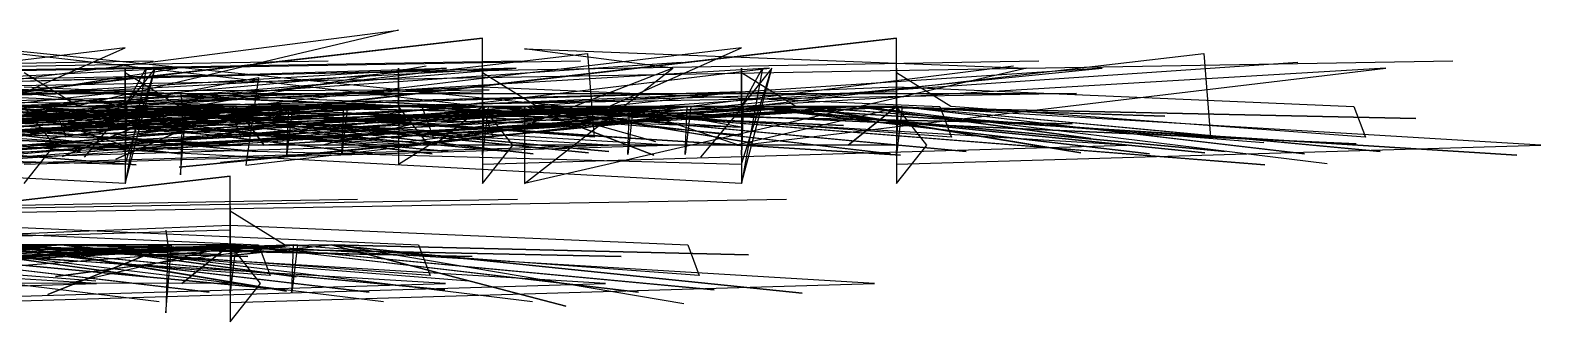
# Model space of a CAD drawing. Header units: metres. Extents: x -147 to 14, y 0 to 52.
# Drawn here: x -113.12 to -99.46, y 0.76 to 3.4 of the extents above; entities that cross this region are included whole.
import ezdxf

# ---------------------------------------------------------------- set-up
doc = ezdxf.new("R2010")
doc.units = ezdxf.units.M

msp = doc.modelspace()

# ---------------------------------------------------------------- linework, layer by layer
at = {"layer": 'MCD_Layer_0'}
for p, q in [((-115.125895, 2.711392), (-109.783562, 3.400811)), ((-108.314495, 2.71409), (-115.094406, 3.400811)), ((-115.094406, 3.400811), (-109.018807, 2.711371)), ((-109.025307, 3.330104), (-114.369466, 2.714111)), ((-114.36764, 2.711392), (-109.025307, 3.330104)), ((-109.783562, 3.400811), (-112.694194, 2.714111)), ((-105.281593, 3.330104), (-110.625752, 2.714111)), ((-110.623926, 2.711392), (-105.281593, 3.330104)), ((-109.025307, 2.710053), (-109.025307, 3.330104)), ((-105.281593, 2.710053), (-105.281593, 3.330104)), ((-116.739348, 2.179832), (-108.075795, 3.191259)), ((-112.257057, 3.240359), (-116.718218, 2.714111)), ((-113.458039, 2.711392), (-112.257057, 3.240359)), ((-111.165632, 2.179832), (-102.502079, 3.191259)), ((-106.683342, 3.240359), (-111.144503, 2.714111)), ((-107.304574, 3.056431), (-108.644592, 3.232201)), ((-108.644592, 3.232201), (-104.104131, 3.056834)), ((-108.075795, 3.191259), (-108.01658, 2.433109)), ((-107.884323, 2.711392), (-106.683342, 3.240359)), ((-102.502079, 3.191259), (-102.442865, 2.433109)), ((-112.004664, 3.119405), (-125.582224, 2.888267)), ((-110.419443, 3.119405), (-123.997004, 2.888267)), ((-108.680567, 3.119405), (-122.258127, 2.888267)), ((-108.138498, 3.119405), (-121.716059, 2.888267)), ((-107.226969, 3.108527), (-120.804529, 2.179832)), ((-103.995218, 3.119405), (-117.572779, 2.888267)), ((-101.653254, 3.108527), (-115.230814, 2.179832)), ((-109.783562, 2.38915), (-115.117547, 3.086664)), ((-115.094406, 2.884103), (-109.350355, 3.057684)), ((-109.350355, 3.057684), (-115.094406, 2.536004)), ((-109.350355, 3.057684), (-115.094406, 2.710053)), ((-115.094406, 2.536004), (-108.721431, 3.057026)), ((-108.721431, 3.057026), (-115.094406, 2.710053)), ((-108.721431, 3.057026), (-115.094406, 2.884103)), ((-115.094406, 2.536004), (-111.784925, 3.056856)), ((-111.784925, 3.056856), (-115.094406, 2.884103)), ((-109.533476, 3.076062), (-115.004411, 2.125357)), ((-100.251505, 3.119405), (-113.829065, 2.888267)), ((-112.677395, 2.710393), (-113.168587, 3.014682)), ((-112.257057, 2.710053), (-112.065589, 3.057812)), ((-112.065589, 3.057812), (-112.257057, 2.013857)), ((-112.257057, 2.187906), (-111.98368, 3.057769)), ((-111.98368, 3.057769), (-112.257057, 2.710053)), ((-112.257057, 2.013857), (-111.98368, 3.056749)), ((-111.98368, 3.056749), (-112.257057, 2.710053)), ((-112.257057, 2.361955), (-106.431097, 3.056516)), ((-106.431097, 3.056516), (-112.257057, 2.710053)), ((-112.257057, 2.710053), (-112.257057, 3.056452)), ((-112.257057, 3.056452), (-112.257057, 2.013857)), ((-112.257057, 3.056452), (-112.257057, 2.710053)), ((-111.765865, 2.7105), (-112.257057, 3.014682)), ((-112.257057, 3.014682), (-112.257057, 2.710053)), ((-109.783562, 2.710053), (-109.783562, 3.056452)), ((-109.783562, 3.056452), (-109.783562, 2.710053)), ((-104.222631, 3.076062), (-109.695392, 2.39187)), ((-109.025307, 2.710053), (-109.025307, 3.056452)), ((-109.025307, 3.056452), (-109.025307, 2.710053)), ((-109.025307, 3.056452), (-109.025307, 2.187906)), ((-108.534115, 2.710393), (-109.025307, 3.014682)), ((-109.025307, 3.014682), (-109.025307, 2.710053)), ((-108.644592, 2.536004), (-103.420427, 3.057748)), ((-103.420427, 3.057748), (-108.644592, 2.710053)), ((-104.104131, 3.056834), (-108.644592, 2.013857)), ((-108.644592, 2.013857), (-107.304574, 3.056431)), ((-107.304574, 3.056431), (-108.644592, 2.536004)), ((-106.683342, 2.710053), (-106.491874, 3.057812)), ((-106.491874, 3.057812), (-106.683342, 2.013857)), ((-106.683342, 2.187906), (-106.409965, 3.057769)), ((-106.409965, 3.057769), (-106.683342, 2.710053)), ((-106.683342, 2.013857), (-106.409965, 3.056749)), ((-106.409965, 3.056749), (-106.683342, 2.710053)), ((-106.683342, 2.361955), (-100.857382, 3.056516)), ((-100.857382, 3.056516), (-106.683342, 2.710053)), ((-106.683342, 2.710053), (-106.683342, 3.056452)), ((-106.683342, 3.056452), (-106.683342, 2.013857)), ((-106.683342, 3.056452), (-106.683342, 2.710053)), ((-106.19215, 2.7105), (-106.683342, 3.014682)), ((-106.683342, 3.014682), (-106.683342, 2.710053)), ((-105.281593, 2.710053), (-105.281593, 3.056452)), ((-105.281593, 3.056452), (-105.281593, 2.710053)), ((-105.281593, 3.056452), (-105.281593, 2.187906)), ((-104.790401, 2.710393), (-105.281593, 3.014682)), ((-105.281593, 3.014682), (-105.281593, 2.710053)), ((-117.034752, 2.888267), (-112.898618, 2.710053)), ((-115.449532, 2.888267), (-111.313397, 2.710053)), ((-115.230814, 2.179832), (-111.049812, 2.973804)), ((-113.829065, 2.888267), (-109.693192, 2.710053)), ((-113.710655, 2.888267), (-109.574521, 2.710053)), ((-113.436905, 2.710053), (-109.025307, 2.888267)), ((-113.168587, 2.888267), (-109.032452, 2.710053)), ((-111.049812, 2.973804), (-111.165632, 2.179832)), ((-109.693192, 2.710053), (-105.281593, 2.888267)), ((-109.025307, 2.888267), (-104.889172, 2.710053)), ((-105.281593, 2.888267), (-101.145459, 2.710053)), ((-123.642139, 2.825612), (-108.964027, 2.862495)), ((-109.018807, 2.711371), (-123.642139, 2.825612)), ((-118.083481, 2.825612), (-103.653182, 2.829861)), ((-117.59939, 2.711392), (-112.257057, 2.84331)), ((-117.424356, 2.714111), (-112.257057, 2.84399)), ((-116.718218, 2.714111), (-112.257057, 2.84399)), ((-112.257057, 2.84331), (-116.663438, 2.711392)), ((-108.964027, 2.862495), (-115.094406, 2.720931)), ((-112.257057, 2.84399), (-113.458039, 2.711392)), ((-109.025307, 2.84331), (-113.431688, 2.714111)), ((-109.783562, 2.84399), (-112.587243, 2.714111)), ((-112.257057, 2.710053), (-112.257057, 2.84331)), ((-112.025675, 2.711392), (-106.683342, 2.84331)), ((-111.850641, 2.714111), (-106.683342, 2.84399)), ((-111.755219, 2.84263), (-111.738785, 2.710053)), ((-111.144503, 2.714111), (-106.683342, 2.84399)), ((-106.683342, 2.84331), (-111.089723, 2.711392)), ((-109.783562, 2.710053), (-109.783562, 2.84399)), ((-103.653182, 2.829861), (-109.783562, 2.720931)), ((-105.281593, 2.84331), (-109.687975, 2.714111)), ((-109.025307, 2.710053), (-109.025307, 2.84331)), ((-106.683342, 2.84399), (-107.884323, 2.711392)), ((-106.683342, 2.710053), (-106.683342, 2.84331)), ((-105.281593, 2.710053), (-105.281593, 2.84331)), ((-120.477974, 2.710053), (-112.480908, 2.373194)), ((-112.480908, 2.373194), (-120.444584, 2.710053)), ((-111.705395, 2.710053), (-120.302951, 2.025521)), ((-120.302951, 2.025521), (-111.705395, 2.710053)), ((-111.705395, 2.710053), (-120.302951, 2.029749)), ((-120.302951, 2.029749), (-111.738785, 2.710053)), ((-110.744457, 2.710053), (-119.342014, 2.063934)), ((-119.342014, 2.063934), (-110.777847, 2.710053)), ((-119.287311, 2.410779), (-111.257377, 2.710053)), ((-110.246647, 2.710053), (-118.844203, 2.063934)), ((-118.844203, 2.063934), (-110.280037, 2.710053)), ((-112.155983, 2.18372), (-118.83416, 2.710053)), ((-118.83416, 2.710053), (-111.32959, 2.374129)), ((-111.32959, 2.374129), (-118.83416, 2.710053)), ((-118.80077, 2.710053), (-112.155983, 2.18372)), ((-118.685073, 2.360298), (-112.257057, 2.710053)), ((-111.705395, 2.710053), (-118.166018, 2.342876)), ((-118.166018, 2.342876), (-111.705395, 2.710053)), ((-112.257057, 2.710053), (-117.59939, 2.711392)), ((-112.257057, 2.353796), (-117.424356, 2.714111)), ((-117.424356, 2.714111), (-112.257057, 2.525126)), ((-117.399032, 2.710053), (-112.34025, 2.60378)), ((-112.34025, 2.60378), (-117.399032, 2.710053)), ((-111.257377, 2.710053), (-117.283936, 2.550175)), ((-117.283936, 2.550175), (-111.257377, 2.710053)), ((-109.733738, 2.710053), (-117.06249, 2.539595)), ((-117.06249, 2.539595), (-109.767128, 2.710053)), ((-111.208792, 2.360319), (-117.034752, 2.710053)), ((-112.660717, 2.304165), (-117.018318, 2.710053)), ((-116.984928, 2.710053), (-112.660717, 2.304165)), ((-110.777847, 2.710053), (-116.871185, 2.476005)), ((-116.871185, 2.476005), (-110.744457, 2.710053)), ((-116.663438, 2.711392), (-112.257057, 2.710053)), ((-112.794275, 2.433109), (-116.54356, 2.710393)), ((-116.428088, 2.294689), (-109.767128, 2.710053)), ((-110.280037, 2.710053), (-116.373374, 2.476005)), ((-116.373374, 2.476005), (-110.246647, 2.710053)), ((-109.008873, 2.710053), (-116.32093, 2.332911)), ((-116.32093, 2.332911), (-108.975483, 2.710053)), ((-109.767128, 2.710053), (-116.319572, 2.369391)), ((-116.319572, 2.369391), (-109.733738, 2.710053)), ((-107.66177, 2.710053), (-116.259326, 2.063934)), ((-116.259326, 2.063934), (-107.69516, 2.710053)), ((-115.777252, 2.710053), (-108.214251, 2.552895)), ((-108.214251, 2.552895), (-115.777252, 2.710053)), ((-107.142391, 2.710053), (-115.739948, 2.063934)), ((-115.739948, 2.063934), (-107.175781, 2.710053)), ((-110.777847, 2.710053), (-115.735939, 2.45376)), ((-115.735939, 2.45376), (-110.744457, 2.710053)), ((-109.008873, 2.710053), (-115.636444, 2.353796)), ((-115.636444, 2.353796), (-108.975483, 2.710053)), ((-115.602381, 2.494383), (-110.744457, 2.710053)), ((-109.623571, 2.360319), (-115.449532, 2.710053)), ((-111.075496, 2.304165), (-115.433098, 2.710053)), ((-111.759983, 2.28328), (-115.433098, 2.710053)), ((-109.767128, 2.710053), (-115.418054, 2.365631)), ((-115.418054, 2.365631), (-109.733738, 2.710053)), ((-115.399708, 2.710053), (-111.075496, 2.304165)), ((-115.399708, 2.710053), (-111.759983, 2.28328)), ((-110.280037, 2.710053), (-115.238129, 2.45376)), ((-115.238129, 2.45376), (-110.246647, 2.710053)), ((-112.257057, 2.451699), (-115.215426, 2.714111)), ((-115.215426, 2.714111), (-112.257057, 2.525126)), ((-115.125895, 2.711392), (-109.783562, 2.715492)), ((-109.783562, 2.710053), (-115.125895, 2.711392)), ((-109.695392, 2.39187), (-115.117547, 2.71409)), ((-115.117547, 2.71409), (-109.783562, 2.38915)), ((-115.10457, 2.494383), (-110.246647, 2.710053)), ((-115.077972, 2.710053), (-113.040947, 2.468122)), ((-108.049204, 2.612151), (-115.077972, 2.710053)), ((-113.040947, 2.468122), (-115.044583, 2.710053)), ((-115.044583, 2.710053), (-108.049204, 2.612151)), ((-115.004411, 2.125357), (-108.314495, 2.71409)), ((-111.209055, 2.433109), (-114.95834, 2.710393)), ((-108.628158, 2.710053), (-114.888444, 2.229803)), ((-114.888444, 2.229803), (-108.594769, 2.710053)), ((-114.797009, 2.360468), (-109.025307, 2.710053)), ((-114.369466, 2.714111), (-109.025307, 2.710053)), ((-114.36764, 2.711392), (-109.025307, 2.715492)), ((-109.025307, 2.710053), (-114.36764, 2.711392)), ((-111.257377, 2.710053), (-114.228789, 2.542357)), ((-114.228789, 2.542357), (-111.257377, 2.710053)), ((-107.69516, 2.710053), (-113.788497, 2.476005)), ((-113.788497, 2.476005), (-107.66177, 2.710053)), ((-106.134953, 2.710053), (-113.764211, 2.203628)), ((-113.764211, 2.203628), (-106.168342, 2.710053)), ((-107.884695, 2.360319), (-113.710655, 2.710053)), ((-109.33662, 2.304165), (-113.694221, 2.710053)), ((-110.021106, 2.28328), (-113.694221, 2.710053)), ((-113.660832, 2.710053), (-109.33662, 2.304165)), ((-113.660832, 2.710053), (-110.021106, 2.28328)), ((-113.458039, 2.711392), (-112.257057, 2.715492)), ((-113.431688, 2.714111), (-109.025307, 2.710053)), ((-106.168342, 2.710053), (-113.355189, 2.320589)), ((-113.355189, 2.320589), (-106.168342, 2.710053)), ((-113.325002, 2.711392), (-112.257057, 2.715492)), ((-112.257057, 2.525126), (-113.325002, 2.711392)), ((-113.325002, 2.711392), (-112.257057, 2.353796)), ((-107.175781, 2.710053), (-113.269119, 2.476005)), ((-113.269119, 2.476005), (-107.142391, 2.710053)), ((-109.470178, 2.433109), (-113.219463, 2.710393)), ((-112.89521, 2.360553), (-113.168587, 2.710053)), ((-107.342627, 2.360319), (-113.168587, 2.710053)), ((-108.794552, 2.304165), (-113.152153, 2.710053)), ((-109.479038, 2.28328), (-113.152153, 2.710053)), ((-113.118763, 2.710053), (-108.794552, 2.304165)), ((-113.118763, 2.710053), (-109.479038, 2.28328)), ((-113.111358, 2.360298), (-106.683342, 2.710053)), ((-110.744457, 2.710053), (-112.931214, 2.423208)), ((-112.931214, 2.423208), (-110.777847, 2.710053)), ((-112.898618, 2.710053), (-112.794275, 2.433109)), ((-111.705395, 2.710053), (-112.823685, 2.259336)), ((-112.823685, 2.259336), (-111.705395, 2.710053)), ((-112.694194, 2.714111), (-109.783562, 2.710053)), ((-108.92811, 2.433109), (-112.677395, 2.710393)), ((-107.69516, 2.710053), (-112.653252, 2.45376)), ((-112.653252, 2.45376), (-107.66177, 2.710053)), ((-109.767128, 2.710053), (-112.646718, 2.554871)), ((-112.646718, 2.554871), (-109.767128, 2.710053)), ((-112.624343, 2.252771), (-112.240623, 2.710053)), ((-112.587243, 2.714111), (-109.783562, 2.710053)), ((-105.265159, 2.710053), (-112.577217, 2.332911)), ((-112.577217, 2.332911), (-105.23177, 2.710053)), ((-112.519693, 2.494383), (-107.66177, 2.710053)), ((-110.246647, 2.710053), (-112.433404, 2.423208)), ((-112.433404, 2.423208), (-110.280037, 2.710053)), ((-111.257377, 2.710053), (-112.342278, 2.23605)), ((-112.342278, 2.23605), (-111.257377, 2.710053)), ((-112.257057, 2.710053), (-112.257057, 2.720931)), ((-112.257057, 2.720931), (-112.257057, 2.710053)), ((-112.240623, 2.710053), (-112.257057, 2.27493)), ((-112.257057, 2.27493), (-112.240623, 2.710053)), ((-112.242449, 2.710053), (-112.257057, 2.710053)), ((-112.257057, 2.710053), (-112.256535, 2.710053)), ((-112.256535, 2.710053), (-112.257057, 2.361955)), ((-112.256535, 2.710053), (-112.257057, 2.013857)), ((-112.257057, 2.710053), (-112.257057, 2.451699)), ((-112.257057, 2.710053), (-112.257057, 2.353796)), ((-112.240623, 2.710053), (-107.883022, 2.304165)), ((-107.883022, 2.304165), (-112.240623, 2.710053)), ((-112.240623, 2.710053), (-105.245245, 2.269491)), ((-105.245245, 2.269491), (-112.240623, 2.710053)), ((-112.240623, 2.710053), (-108.567508, 2.28328)), ((-108.567508, 2.28328), (-112.240623, 2.710053)), ((-112.240623, 2.710053), (-108.066665, 2.293096)), ((-108.066665, 2.293096), (-112.240623, 2.710053)), ((-107.175781, 2.710053), (-112.133873, 2.45376)), ((-112.133873, 2.45376), (-107.142391, 2.710053)), ((-106.683342, 2.710053), (-112.025675, 2.711392)), ((-112.000315, 2.494383), (-107.142391, 2.710053)), ((-105.265159, 2.710053), (-111.89273, 2.353796)), ((-111.89273, 2.353796), (-105.23177, 2.710053)), ((-106.683342, 2.353796), (-111.850641, 2.714111)), ((-111.850641, 2.714111), (-106.683342, 2.525126)), ((-106.134953, 2.710053), (-111.769184, 2.163664)), ((-111.769184, 2.163664), (-106.168342, 2.710053)), ((-108.01658, 2.433109), (-111.765865, 2.7105)), ((-111.738785, 2.710053), (-111.755219, 2.093487)), ((-111.755219, 2.093487), (-111.705395, 2.710053)), ((-106.168342, 2.710053), (-111.393551, 2.20435)), ((-111.393551, 2.20435), (-106.168342, 2.710053)), ((-111.313397, 2.710053), (-111.209055, 2.433109)), ((-111.257377, 2.710053), (-111.006695, 2.367904)), ((-111.006695, 2.367904), (-111.257377, 2.710053)), ((-111.257377, 2.710053), (-103.694376, 2.552895)), ((-103.694376, 2.552895), (-111.257377, 2.710053)), ((-111.089723, 2.711392), (-106.683342, 2.710053)), ((-111.053295, 2.360468), (-105.281593, 2.710053)), ((-105.644844, 2.710053), (-111.003611, 2.361636)), ((-111.003611, 2.361636), (-105.644844, 2.710053)), ((-110.744457, 2.710053), (-110.794281, 2.27731)), ((-110.794281, 2.27731), (-110.777847, 2.710053)), ((-110.625752, 2.714111), (-105.281593, 2.710053)), ((-110.623926, 2.711392), (-105.281593, 2.715492)), ((-105.281593, 2.710053), (-110.623926, 2.711392)), ((-110.486101, 2.36204), (-108.975483, 2.710053)), ((-110.246647, 2.710053), (-110.296471, 2.27731)), ((-110.296471, 2.27731), (-110.280037, 2.710053)), ((-105.644844, 2.710053), (-110.068703, 2.616145)), ((-110.068703, 2.616145), (-105.644844, 2.710053)), ((-107.66177, 2.710053), (-109.848527, 2.423208)), ((-109.848527, 2.423208), (-107.69516, 2.710053)), ((-109.783562, 2.720931), (-109.768954, 2.710053)), ((-109.783562, 2.710053), (-109.783562, 2.720931)), ((-109.783562, 2.720931), (-109.783562, 2.710053)), ((-109.768954, 2.710053), (-109.783562, 2.710053)), ((-109.783562, 2.710053), (-109.78304, 2.710053)), ((-109.78304, 2.710053), (-109.783562, 2.187906)), ((-109.510185, 2.361063), (-109.783562, 2.710053)), ((-105.760117, 2.54002), (-109.767128, 2.710053)), ((-109.733738, 2.710053), (-105.760117, 2.54002)), ((-109.687975, 2.714111), (-105.281593, 2.710053)), ((-106.683342, 2.451699), (-109.641711, 2.714111)), ((-109.641711, 2.714111), (-106.683342, 2.525126)), ((-109.574521, 2.710053), (-109.470178, 2.433109)), ((-109.025307, 2.710053), (-109.463023, 2.360234)), ((-109.463023, 2.360234), (-109.025307, 2.710053)), ((-107.142391, 2.710053), (-109.329148, 2.423208)), ((-109.329148, 2.423208), (-107.175781, 2.710053)), ((-109.032452, 2.710053), (-108.92811, 2.433109)), ((-109.025307, 2.710053), (-109.025307, 2.720931)), ((-109.025307, 2.720931), (-109.025307, 2.710053)), ((-108.975483, 2.710053), (-109.025307, 2.27493)), ((-109.025307, 2.27493), (-109.008873, 2.710053)), ((-109.010699, 2.710053), (-109.025307, 2.710053)), ((-109.025307, 2.710053), (-109.024785, 2.710053)), ((-109.024785, 2.710053), (-109.025307, 2.361955)), ((-109.024785, 2.710053), (-109.025307, 2.710053)), ((-109.024785, 2.710053), (-109.025307, 2.013857)), ((-108.75193, 2.360553), (-109.025307, 2.710053)), ((-103.199346, 2.360319), (-109.025307, 2.710053)), ((-104.651272, 2.304165), (-109.008873, 2.710053)), ((-105.335758, 2.28328), (-109.008873, 2.710053)), ((-108.975483, 2.710053), (-104.651272, 2.304165)), ((-108.975483, 2.710053), (-105.335758, 2.28328)), ((-108.629984, 2.710053), (-108.644592, 2.710053)), ((-108.644592, 2.710053), (-108.644071, 2.710053)), ((-108.644071, 2.710053), (-108.644592, 2.013857)), ((-106.591133, 2.381098), (-108.628158, 2.710053)), ((-101.949981, 2.18372), (-108.628158, 2.710053)), ((-108.628158, 2.710053), (-107.475957, 2.269916)), ((-107.475957, 2.269916), (-108.628158, 2.710053)), ((-108.628158, 2.710053), (-101.123589, 2.374129)), ((-101.123589, 2.374129), (-108.628158, 2.710053)), ((-107.459262, 2.392656), (-108.594769, 2.710053)), ((-108.594769, 2.710053), (-106.591133, 2.381098)), ((-108.594769, 2.710053), (-101.949981, 2.18372)), ((-104.78483, 2.433109), (-108.534115, 2.710393)), ((-107.884323, 2.711392), (-106.683342, 2.715492)), ((-107.751287, 2.711392), (-106.683342, 2.715492)), ((-106.683342, 2.525126), (-107.751287, 2.711392)), ((-107.751287, 2.711392), (-106.683342, 2.353796)), ((-107.66177, 2.710053), (-107.711594, 2.27731)), ((-107.711594, 2.27731), (-107.69516, 2.710053)), ((-107.142391, 2.710053), (-107.192215, 2.27731)), ((-107.192215, 2.27731), (-107.175781, 2.710053)), ((-107.050627, 2.252771), (-106.666908, 2.710053)), ((-106.742388, 2.36204), (-105.23177, 2.710053)), ((-106.683342, 2.710053), (-106.683342, 2.720931)), ((-106.683342, 2.720931), (-106.683342, 2.710053)), ((-106.666908, 2.710053), (-106.683342, 2.27493)), ((-106.683342, 2.27493), (-106.666908, 2.710053)), ((-106.668734, 2.710053), (-106.683342, 2.710053)), ((-106.683342, 2.710053), (-106.68282, 2.710053)), ((-106.68282, 2.710053), (-106.683342, 2.361955)), ((-106.68282, 2.710053), (-106.683342, 2.013857)), ((-106.683342, 2.710053), (-106.683342, 2.451699)), ((-106.683342, 2.710053), (-106.683342, 2.353796)), ((-106.666908, 2.710053), (-102.309307, 2.304165)), ((-102.309307, 2.304165), (-106.666908, 2.710053)), ((-106.666908, 2.710053), (-99.67153, 2.269491)), ((-99.67153, 2.269491), (-106.666908, 2.710053)), ((-106.666908, 2.710053), (-102.993793, 2.28328)), ((-102.993793, 2.28328), (-106.666908, 2.710053)), ((-106.666908, 2.710053), (-102.49295, 2.293096)), ((-102.49295, 2.293096), (-106.666908, 2.710053)), ((-102.442865, 2.433109), (-106.19215, 2.7105)), ((-106.168342, 2.710053), (-103.613779, 2.290716)), ((-101.960994, 2.381332), (-106.134953, 2.710053)), ((-103.613779, 2.290716), (-106.134953, 2.710053)), ((-105.281593, 2.710053), (-105.71931, 2.360234)), ((-105.71931, 2.360234), (-105.281593, 2.710053)), ((-102.856553, 2.623029), (-105.644844, 2.710053)), ((-105.644844, 2.710053), (-103.524345, 2.421742)), ((-103.524345, 2.421742), (-105.644844, 2.710053)), ((-105.644844, 2.710053), (-100.586061, 2.60378)), ((-100.586061, 2.60378), (-105.644844, 2.710053)), ((-101.387411, 2.193663), (-105.611454, 2.710053)), ((-105.611454, 2.710053), (-102.856553, 2.623029)), ((-105.281593, 2.710053), (-105.281593, 2.720931)), ((-105.281593, 2.720931), (-105.281593, 2.710053)), ((-105.23177, 2.710053), (-105.281593, 2.27493)), ((-105.281593, 2.27493), (-105.265159, 2.710053)), ((-105.266985, 2.710053), (-105.281593, 2.710053)), ((-105.281593, 2.710053), (-105.281072, 2.710053)), ((-105.281072, 2.710053), (-105.281593, 2.361955)), ((-105.281072, 2.710053), (-105.281593, 2.710053)), ((-105.281072, 2.710053), (-105.281593, 2.013857)), ((-105.008216, 2.360553), (-105.281593, 2.710053)), ((-99.455633, 2.360319), (-105.281593, 2.710053)), ((-100.907558, 2.304165), (-105.265159, 2.710053)), ((-101.592045, 2.28328), (-105.265159, 2.710053)), ((-105.23177, 2.710053), (-100.907558, 2.304165)), ((-105.23177, 2.710053), (-101.592045, 2.28328)), ((-104.889172, 2.710053), (-104.78483, 2.433109)), ((-101.041116, 2.433109), (-104.790401, 2.710393)), ((-101.145459, 2.710053), (-101.041116, 2.433109)), ((-112.257057, 2.013857), (-118.685073, 2.360298)), ((-118.685073, 2.360298), (-112.257057, 2.187906)), ((-117.034752, 2.187906), (-111.208792, 2.360319)), ((-115.449532, 2.187906), (-109.623571, 2.360319)), ((-109.025307, 2.361955), (-114.797009, 2.360468)), ((-113.710655, 2.187906), (-107.884695, 2.360319)), ((-113.168587, 2.013857), (-112.89521, 2.360553)), ((-113.168587, 2.187906), (-107.342627, 2.360319)), ((-106.683342, 2.013857), (-113.111358, 2.360298)), ((-113.111358, 2.360298), (-106.683342, 2.187906)), ((-105.281593, 2.361955), (-111.053295, 2.360468)), ((-109.783562, 2.187906), (-109.510185, 2.361063)), ((-109.025307, 2.013857), (-108.75193, 2.360553)), ((-109.025307, 2.187906), (-103.199346, 2.360319)), ((-105.281593, 2.013857), (-105.008216, 2.360553)), ((-105.281593, 2.187906), (-99.455633, 2.360319)), ((-111.305557, 2.080104), (-116.649716, 1.464111)), ((-116.64789, 1.461392), (-111.305557, 2.080104)), ((-111.305557, 1.460053), (-111.305557, 2.080104)), ((-110.15597, 1.869405), (-123.73353, 1.638267)), ((-108.709406, 1.869405), (-122.286966, 1.638267)), ((-106.275469, 1.869405), (-119.853029, 1.638267)), ((-111.305557, 1.460053), (-111.305557, 1.806452)), ((-111.305557, 1.806452), (-111.305557, 1.460053)), ((-111.305557, 1.806452), (-111.305557, 0.937906)), ((-110.814365, 1.460393), (-111.305557, 1.764682)), ((-111.305557, 1.764682), (-111.305557, 1.460053)), ((-115.717156, 1.460053), (-111.305557, 1.638267)), ((-111.305557, 1.59331), (-115.711939, 1.464111)), ((-115.186058, 1.638267), (-111.049924, 1.460053)), ((-113.739494, 1.638267), (-109.60336, 1.460053)), ((-111.887367, 1.59263), (-111.870933, 1.460053)), ((-111.305557, 1.638267), (-107.169423, 1.460053)), ((-111.305557, 1.460053), (-111.305557, 1.59331)), ((-111.837544, 1.460053), (-120.4351, 0.775521)), ((-120.4351, 0.775521), (-111.837544, 1.460053)), ((-111.837544, 1.460053), (-120.4351, 0.779749)), ((-120.4351, 0.779749), (-111.870933, 1.460053)), ((-110.69952, 1.460053), (-119.297077, 0.813934)), ((-119.297077, 0.813934), (-110.73291, 1.460053)), ((-111.289123, 1.460053), (-118.601181, 1.082911)), ((-118.601181, 1.082911), (-111.255734, 1.460053)), ((-112.515257, 1.110319), (-118.341217, 1.460053)), ((-111.837544, 1.460053), (-118.298167, 1.092876)), ((-118.298167, 1.092876), (-111.837544, 1.460053)), ((-112.829628, 1.460053), (-118.188395, 1.111636)), ((-118.188395, 1.111636), (-112.829628, 1.460053)), ((-111.289123, 1.460053), (-117.916694, 1.103796)), ((-117.916694, 1.103796), (-111.255734, 1.460053)), ((-112.829628, 1.460053), (-117.253486, 1.366145)), ((-117.253486, 1.366145), (-112.829628, 1.460053)), ((-117.077259, 1.110468), (-111.305557, 1.460053)), ((-110.73291, 1.460053), (-116.826248, 1.226005)), ((-116.826248, 1.226005), (-110.69952, 1.460053)), ((-110.393532, 1.460053), (-116.812418, 1.365061)), ((-116.812418, 1.365061), (-110.393532, 1.460053)), ((-112.521907, 1.131332), (-116.695866, 1.460053)), ((-116.649716, 1.464111), (-111.305557, 1.460053)), ((-116.64789, 1.461392), (-111.305557, 1.465492)), ((-111.305557, 1.460053), (-116.64789, 1.461392)), ((-116.205658, 1.460053), (-111.146875, 1.35378)), ((-111.146875, 1.35378), (-116.205658, 1.460053)), ((-111.948225, 0.943663), (-116.172268, 1.460053)), ((-115.711939, 1.464111), (-111.305557, 1.460053)), ((-110.73291, 1.460053), (-115.691002, 1.20376)), ((-115.691002, 1.20376), (-110.69952, 1.460053)), ((-115.557444, 1.244383), (-110.69952, 1.460053)), ((-109.360098, 1.110319), (-115.186058, 1.460053)), ((-110.812023, 1.054165), (-115.169624, 1.460053)), ((-111.496509, 1.03328), (-115.169624, 1.460053)), ((-115.136235, 1.460053), (-110.812023, 1.054165)), ((-115.136235, 1.460053), (-111.496509, 1.03328)), ((-110.945581, 1.183109), (-114.694866, 1.460393)), ((-111.388993, 1.373029), (-114.177284, 1.460053)), ((-114.177284, 1.460053), (-112.056785, 1.171742)), ((-112.056785, 1.171742), (-114.177284, 1.460053)), ((-114.177284, 1.460053), (-109.118502, 1.35378)), ((-109.118502, 1.35378), (-114.177284, 1.460053)), ((-109.919852, 0.943663), (-114.143894, 1.460053)), ((-114.143894, 1.460053), (-111.388993, 1.373029)), ((-107.913534, 1.110319), (-113.739494, 1.460053)), ((-109.365459, 1.054165), (-113.72306, 1.460053)), ((-110.049946, 1.03328), (-113.72306, 1.460053)), ((-113.689671, 1.460053), (-109.365459, 1.054165)), ((-113.689671, 1.460053), (-110.049946, 1.03328)), ((-113.353126, 1.460053), (-110.798562, 1.040716)), ((-109.145778, 1.131332), (-113.319737, 1.460053)), ((-110.798562, 1.040716), (-113.319737, 1.460053)), ((-109.499018, 1.183109), (-113.248302, 1.460393)), ((-111.837544, 1.460053), (-112.955834, 1.009336)), ((-112.955834, 1.009336), (-111.837544, 1.460053)), ((-110.69952, 1.460053), (-112.886277, 1.173208)), ((-112.886277, 1.173208), (-110.73291, 1.460053)), ((-110.041337, 1.373029), (-112.829628, 1.460053)), ((-112.829628, 1.460053), (-110.709129, 1.171742)), ((-110.709129, 1.171742), (-112.829628, 1.460053)), ((-112.829628, 1.460053), (-107.770845, 1.35378)), ((-107.770845, 1.35378), (-112.829628, 1.460053)), ((-108.572195, 0.943663), (-112.796238, 1.460053)), ((-112.796238, 1.460053), (-110.041337, 1.373029)), ((-112.766351, 1.11204), (-111.255734, 1.460053)), ((-111.870933, 1.460053), (-111.887367, 0.843487)), ((-111.887367, 0.843487), (-111.837544, 1.460053)), ((-111.305557, 1.460053), (-111.743274, 1.110234)), ((-111.743274, 1.110234), (-111.305557, 1.460053)), ((-111.305557, 1.460053), (-111.305557, 1.470931)), ((-111.305557, 1.470931), (-111.305557, 1.460053)), ((-111.255734, 1.460053), (-111.305557, 1.02493)), ((-111.305557, 1.02493), (-111.289123, 1.460053)), ((-111.290949, 1.460053), (-111.305557, 1.460053)), ((-111.305557, 1.460053), (-111.305036, 1.460053)), ((-111.305036, 1.460053), (-111.305557, 1.111955)), ((-111.305036, 1.460053), (-111.305557, 1.460053)), ((-111.305036, 1.460053), (-111.305557, 0.763857)), ((-111.03218, 1.110553), (-111.305557, 1.460053)), ((-105.479597, 1.110319), (-111.305557, 1.460053)), ((-110.360142, 1.460053), (-111.294789, 1.362809)), ((-111.294789, 1.362809), (-110.393532, 1.460053)), ((-106.931522, 1.054165), (-111.289123, 1.460053)), ((-107.616009, 1.03328), (-111.289123, 1.460053)), ((-111.255734, 1.460053), (-106.931522, 1.054165)), ((-111.255734, 1.460053), (-107.616009, 1.03328)), ((-111.049924, 1.460053), (-110.945581, 1.183109)), ((-107.06508, 1.183109), (-110.814365, 1.460393)), ((-110.69952, 1.460053), (-110.749344, 1.02731)), ((-110.749344, 1.02731), (-110.73291, 1.460053)), ((-110.393532, 1.460053), (-108.273032, 0.90559)), ((-108.273032, 0.90559), (-110.393532, 1.460053)), ((-110.393532, 1.460053), (-106.136099, 1.022275)), ((-106.136099, 1.022275), (-110.393532, 1.460053)), ((-110.393532, 1.460053), (-106.620248, 1.369056)), ((-106.620248, 1.369056), (-110.393532, 1.460053)), ((-107.204566, 0.926773), (-110.360142, 1.460053)), ((-109.60336, 1.460053), (-109.499018, 1.183109)), ((-107.169423, 1.460053), (-107.06508, 1.183109)), ((-118.341217, 0.937906), (-112.515257, 1.110319)), ((-111.305557, 1.111955), (-117.077259, 1.110468)), ((-115.186058, 0.937906), (-109.360098, 1.110319)), ((-113.739494, 0.937906), (-107.913534, 1.110319)), ((-111.305557, 0.763857), (-111.03218, 1.110553)), ((-111.305557, 0.937906), (-105.479597, 1.110319))]:
    msp.add_line(p, q, dxfattribs=at)

doc.saveas('drawing.dxf')
